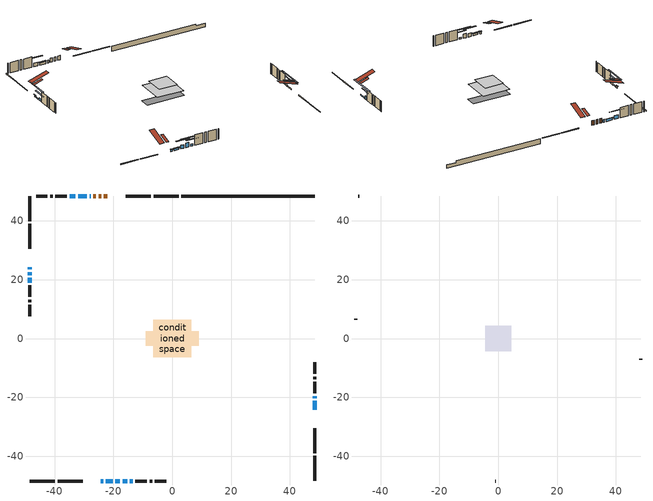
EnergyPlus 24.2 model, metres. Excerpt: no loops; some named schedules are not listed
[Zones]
conditioned space
 floor outside (Floor1 construction): -1.9,-1.9 -1.9,1.9 1.9,1.9 1.9,-1.9 z0.84
 floor adiabatic (AdiabaticFloorConstruction): -6.39,-6.39 -6.39,6.39 6.39,6.39 6.39,-6.39 z3.28
 floor foundation (Slab1 construction): -8.97,-2.39 -8.97,2.39 8.97,2.39 8.97,-2.39 z-1.48
 wall outside (RimJoist1 construction): 2.15,48.5 -6.36,48.5 / -48.5,-48.5 -39.98,-48.5 / -48.5,48.5 -48.5,39.98 / 48.5,-48.5 48.5,-39.98 z0.84:1.14
 wall outside (RimJoist2 construction): -7.29,48.5 -15.81,48.5 / -39.05,-48.5 -30.53,-48.5 / -48.5,39.05 -48.5,30.53 / 48.5,-39.05 48.5,-30.53 z0.84:1.14
 wall outside (AdiabaticWallConstruction 1): -22.06,48.5 -23.28,48.5 / -24.21,48.5 -25.07,48.5 / -26,48.5 -26.87,48.5 z0.84:2.87
 wall outside (AdiabaticWallConstruction): -27.79,48.5 -28.09,48.5 z0.84:2.06; -48.5,24.29 -48.5,23.5 / -24.29,-48.5 -23.52,-48.5 / -22.59,-48.5 -20.26,-48.5 / -14.42,-48.5 -13.46,-48.5 z0.84:1.7; -29.02,48.5 -32.07,48.5 z0.84:1.86; 48.5,-24.29 48.5,-21.24 / -48.5,22.57 -48.5,21.55 z0.84:1.3; 48.5,-20.31 48.5,-19.59 z0.84:2.42; -32.99,48.5 -34.92,48.5 / -19.33,-48.5 -17.8,-48.5 z0.84:2.47; -16.88,-48.5 -15.35,-48.5 z0.84:2.87; -48.5,20.63 -48.5,19.05 z0.84:1.81
 wall outside (Wall1 construction): -35.85,48.5 -39.78,48.5 / -12.53,-48.5 -8.6,-48.5 / -48.5,18.12 -48.5,14.19 / 48.5,-18.67 48.5,-14.74 z0.84:5.72
 wall outside (Wall2 construction): -40.71,48.5 -41.57,48.5 / -7.67,-48.5 -6.81,-48.5 / -48.5,13.26 -48.5,12.4 / 48.5,-13.81 48.5,-12.95 z0.84:5.72
 wall outside (Wall3 construction): -42.5,48.5 -46.35,48.5 / -5.88,-48.5 -2.03,-48.5 / -48.5,11.47 -48.5,7.62 / 48.5,-12.02 48.5,-8.16 z0.84:5.72
 wall foundation (FoundationWall1 construction): 3.08,48.5,-1.48 3.08,48.5,0.84 43.96,48.5,0.84 43.96,48.5,0.04 48.5,48.5,0.04 48.5,48.5,-1.48
 window (WindowConstruction 10): -27.8,48.5 -28.09,48.5 z0.84:2.06
 window (WindowConstruction 6): -48.5,24.28 -48.5,23.5 z0.84:1.7
 window (WindowConstruction 7): -29.02,48.5 -32.07,48.5 z0.84:1.85
 window (WindowConstruction 8): -24.28,-48.5 -23.52,-48.5 z0.84:1.7
 window (WindowConstruction 9): -22.59,-48.5 -20.26,-48.5 z0.84:1.7
 window (WindowConstruction 11): 48.5,-24.28 48.5,-21.24 z0.84:1.3
 window (WindowConstruction): 48.5,-20.31 48.5,-19.59 z0.84:2.42
 window (WindowConstruction 12): -48.5,22.57 -48.5,21.55 z0.84:1.3
 window (WindowConstruction 1): -32.99,48.5 -34.92,48.5 z0.84:2.46
 window (WindowConstruction 2): -19.33,-48.5 -17.81,-48.5 z0.84:2.46
 window (WindowConstruction 3): -16.88,-48.5 -15.35,-48.5 z0.84:2.87
 window (WindowConstruction 4): -14.42,-48.5 -13.46,-48.5 z0.84:1.7
 window (WindowConstruction 5): -48.5,20.62 -48.5,19.05 z0.84:1.81
 door (Door): -22.06,48.5 -23.28,48.5 z0.84:2.87
 door (Door 1): -24.21,48.5 -25.07,48.5 z0.84:2.87
 door (Door 2): -26,48.5 -26.87,48.5 z0.84:2.87
 ceiling adiabatic (AdiabaticFloorConstruction): 6.39,-6.39 6.39,6.39 -6.39,6.39 -6.39,-6.39 z3.28
 roof outside (Roof2 construction): -21.13,48.5,5.72 -21.13,43.94,7.23 -19.93,43.94,7.23 -19.93,48.5,5.72; -25.21,-48.5,5.72 -25.21,-43.94,7.23 -26.41,-43.94,7.23 -26.41,-48.5,5.72; -48.5,25.21,5.72 -43.94,25.21,7.23 -43.94,26.41,7.23 -48.5,26.41,5.72; 48.5,-25.21,5.72 43.94,-25.21,7.23 43.94,-26.41,7.23 48.5,-26.41,5.72
attic - vented
 floor to conditioned space (Floor2 construction Reversed): -4.41,-4.41 -4.41,4.41 4.41,4.41 4.41,-4.41 z5.72
 wall outside (Wall4 construction): -47.28,48.5 -47.57,48.5 / -1.1,-48.5 -0.81,-48.5 / -48.5,6.69 -48.5,6.4 / 48.5,-7.23 48.5,-6.95 z0.84:5.72
 roof outside (Roof1 construction): -19,48.5,5.72 -19,39.91,8.58 -16.74,39.91,8.58 -16.74,48.5,5.72; -27.34,-48.5,5.72 -27.34,-39.91,8.58 -29.61,-39.91,8.58 -29.61,-48.5,5.72; -48.5,27.34,5.72 -39.91,27.34,8.58 -39.91,29.61,8.58 -48.5,29.61,5.72; 48.5,-27.34,5.72 39.91,-27.34,8.58 39.91,-29.61,8.58 48.5,-29.61,5.72
shading: -48.5,23.3 -48.5,24.49 -48.91,24.49 -48.91,23.3 z1.9; -32.27,48.5 -28.82,48.5 -28.82,48.91 -32.27,48.91 z2.06; -23.32,-48.5 -24.49,-48.5 -24.49,-48.91 -23.32,-48.91 z1.9; -20.06,-48.5 -22.79,-48.5 -22.79,-48.91 -20.06,-48.91 z1.9; 48.5,-16.31 48.5,-29.21 48.91,-29.21 48.91,-16.31 z6.23; 48.5,-17.1 48.5,-22.8 48.91,-22.8 48.91,-17.1 z4.91; -48.5,16.62 -48.5,27.5 -48.91,27.5 -48.91,16.62 z6.23; -37.41,48.5 -30.5,48.5 -30.5,48.91 -37.41,48.91 z4.95; -15.32,-48.5 -21.82,-48.5 -21.82,-48.91 -15.32,-48.91 z4.95; -12.86,-48.5 -19.37,-48.5 -19.37,-48.91 -12.86,-48.91 z5.36; -10.97,-48.5 -16.91,-48.5 -16.91,-48.91 -10.97,-48.91 z4.19; -48.5,16.56 -48.5,23.11 -48.91,23.11 -48.91,16.56 z4.3
[Building]
Building 1: Terrain=Suburbs
[Site:Location]
Toronto City Centre_ON: Latitude {deg}=43.63; Longitude {deg}=-79.39; Time Zone {hr}=-5; Elevation {m}=77; Keep Site Location Information=Yes
[Site:GroundTemperature:Shallow]
5.01852, 3.26908, 3.12898, 3.95918, 7.29196, 10.6092, 13.4851, 15.3069, 15.4617, 13.9799, 11.1774, 7.9619
[Site:WaterMainsTemperature]
Calculation Method=Schedule; Temperature Schedule=mains temperature schedule
[Material] Roughness=Rough; Thermal Absorptance=0.9
Name | Thickness {m} | Conductivity {W/m-K} | Density {kg/m3} | Specific Heat {J/kg-K} | Solar Absorptance | Visible Absorptance
asphalt or fiberglass shingles | 0.00635 | 0.162714 | 1121.4 | 1465.45 | 0.4 | 0.4
ceiling loosefill ins | 0.0846667 | 0.0480833 | 16.02 | 1046.75 | 0.7 | 0.7
ceiling stud and cavity | 0.1397 | 0.0954719 | 65.682 | 1177.47 | 0.7 | 0.7
concrete 4.0 in. | 0.1016 | 1.803125 | 2242.8 | 837.4 | 0.7 | 0.7
concrete 8.0 in. | 0.2032 | 1.803125 | 2242.8 | 837.4 | 0.7 | 0.7
door material | 0.04445 | 0.053851 | 512.64 | 1214.23 | 0.7 | 0.7
door material 1 | 0.04445 | 0.188738 | 512.64 | 1214.23 | 0.7 | 0.7
exterior vertical ins | 0.0187459 | 0.029427 | 32.04 | 1214.23 | 0.7 | 0.7
floor covering | 0.0127 | 0.0433444 | 54.468 | 1339.84 | 0.6 | 0.6
floor rigid ins; roof rigid ins | 0.103632 | 0.029427 | 32.04 | 1214.23 | 0.7 | 0.7
floor rigid ins 1; wall rigid ins | 0.512978 | 0.029427 | 32.04 | 1214.23 | 0.7 | 0.7
floor stud and cavity | 0.1397 | 0.0964945 | 92.3553 | 1139.71 | 0.7 | 0.7
floor stud and cavity 1 | 0.1397 | 1.75129 | 37.0049 | 1207.88 | 0.7 | 0.7
furniture material conditioned space 1 | 0.1524 | 0.115458 | 640.8 | 1214.23 | 0.6 | 0.6
gypsum board | 0.0127 | 0.160291 | 801 | 837.4 | 0.6 | 0.6
gypsum board 1 | 0.0127 | 0.160291 | 801 | 837.4 | 0.7 | 0.7
osb sheathing 0.5 in. | 0.0127 | 0.115458 | 512.64 | 1214.23 | 0.7 | 0.7
osb sheathing 0.75 in. | 0.01905 | 0.115458 | 512.64 | 1214.23 | 0.7 | 0.7
osb sheathing 2.0 in. | 0.0508 | 0.115458 | 512.64 | 1214.23 | 0.7 | 0.7
rim joist rigid ins | 0.051816 | 0.029427 | 32.04 | 1214.23 | 0.7 | 0.7
rim joist stud and cavity | 0.0508 | 0.0451784 | 125.044 | 1163.47 | 0.6 | 0.6
rim joist stud and cavity 1 | 0.0508 | 0.254006 | 125.044 | 1163.47 | 0.6 | 0.6
roof stud and cavity | 0.2032 | 0.780872 | 78.34581 | 1123.46 | 0.7 | 0.7
wall stud and cavity | 0.1397 | 0.0803833 | 139.0536 | 1170.24 | 0.7 | 0.7
wall stud and cavity 1 | 0.1397 | 0.0857712 | 139.0536 | 1170.24 | 0.7 | 0.7
wall stud and cavity 2 | 0.1397 | 0.0921469 | 139.0536 | 1170.24 | 0.7 | 0.7
wall stud and cavity 3 | 0.0889 | 6.1454 | 50.32683 | 1063.81 | 0.6 | 0.6
wall stud and cavity 4 | 0.0889 | 0.380278 | 52.3479 | 1209.89 | 0.7 | 0.7
wall stud and cavity 5 | 0.0889 | 0.391764 | 83.0341 | 1211.67 | 0.7 | 0.7
wood siding | 0.0254 | 0.102417 | 544.68 | 1172.36 | 0.4 | 0.4
wood siding 1 | 0.00254 | 0.102417 | 544.68 | 1172.36 | 0.4 | 0.4
wood siding 2; wood siding 3; wood siding 4 | 0.0254 | 0.102417 | 544.68 | 1172.36 | 0.7 | 0.7
[WindowMaterial:SimpleGlazingSystem]
Name | U-Factor {W/m2-K} | Solar Heat Gain Coefficient
WindowMaterial | 2.74645 | 0.56
WindowMaterial 1 | 2.78903 | 0.69
WindowMaterial 10 | 3.003662 | 0.58
WindowMaterial 2 | 2.78165 | 0.57
WindowMaterial 3 | 2.98606 | 0.58
WindowMaterial 4 | 3.02126 | 0.51
WindowMaterial 5 | 2.779381 | 0.66
WindowMaterial 6 | 3.03659 | 0.48
WindowMaterial 7 | 3.01104 | 0.53
WindowMaterial 8 | 3.00253 | 0.53
WindowMaterial 9 | 3.13085 | 0.48
[Construction]
AdiabaticFloorConstruction: floor stud and cavity 1, floor rigid ins 1, osb sheathing 0.75 in., floor covering
AdiabaticWallConstruction: wood siding 3, wall rigid ins, wall stud and cavity 4, gypsum board
AdiabaticWallConstruction 1: wood siding 4, wall rigid ins, wall stud and cavity 4, gypsum board
Door; Door 1: door material
Door 2: door material 1
Floor1 construction: floor stud and cavity, floor rigid ins, osb sheathing 0.75 in., floor covering
Floor2 construction Reversed: gypsum board, ceiling stud and cavity, ceiling loosefill ins
FoundationWall1 construction: concrete 8.0 in., gypsum board 1
furniture construction conditioned space 1: furniture material conditioned space 1
PartitionWallConstruction: gypsum board, wall stud and cavity 5, gypsum board
RimJoist1 construction: wood siding 2, osb sheathing 2.0 in., rim joist stud and cavity
RimJoist2 construction: wood siding 2, rim joist rigid ins, osb sheathing 2.0 in., rim joist stud and cavity 1
Roof1 construction: asphalt or fiberglass shingles
Roof2 construction: asphalt or fiberglass shingles, roof rigid ins, osb sheathing 0.75 in., roof stud and cavity, gypsum board
Slab1 construction: concrete 4.0 in.
Wall1 construction: wood siding, osb sheathing 0.5 in., wall stud and cavity, gypsum board
Wall2 construction: wood siding, osb sheathing 0.5 in., wall stud and cavity 1, gypsum board
Wall3 construction: wood siding, osb sheathing 0.5 in., wall stud and cavity 2, gypsum board
Wall4 construction: wood siding 1, wall stud and cavity 3
WindowConstruction: WindowMaterial
WindowConstruction 1: WindowMaterial 1
WindowConstruction 10: WindowMaterial 9
WindowConstruction 11; WindowConstruction 12: WindowMaterial 10
WindowConstruction 2: WindowMaterial 2
WindowConstruction 3: WindowMaterial 3
WindowConstruction 4: WindowMaterial 4
WindowConstruction 5: WindowMaterial 5
WindowConstruction 6; WindowConstruction 8: WindowMaterial 6
WindowConstruction 7: WindowMaterial 7
WindowConstruction 9: WindowMaterial 8
[Zone] Multiplier=1; Part of Total Floor Area=Yes
Name | Volume {m3}
attic - vented | 36.1396
conditioned space | 631.9
[Space]
Name | Zone | Volume {m3}
attic - vented 1 | attic - vented | 36.1396
conditioned space 1 | conditioned space | 631.9
[ZoneInfiltration:EffectiveLeakageArea]
infil attic - vented 1: Zone or Space=attic - vented 1; Schedule=Always On Discrete; Effective Air Leakage Area {cm2}=3274.11; Stack Coefficient=0.00053821; Wind Coefficient=1.56746e-05
[ZoneMixing]
whole house fan mix: Zone or Space=attic - vented; Schedule=Always On Continuous; Design Flow Rate Calculation Method=Flow/Zone; Design Flow Rate {m3/s}=0; Source Zone or Space=conditioned space
[SurfaceProperty:ExposedFoundationPerimeter]
Slab1: Exposed Perimeter Calculation Method=TotalExposedPerimeter; Total Exposed Perimeter {m}=45.416
[InternalMass] Zone or ZoneList=conditioned space; Space or SpaceList=conditioned space 1
Name | Construction | Surface Area {m2}
furniture mass conditioned space 1 | furniture construction conditioned space 1 | 105.384
partition wall mass | PartitionWallConstruction | 263.46
[Lights]
interior lighting: Zone or ZoneList or Space or SpaceList=conditioned space 1; Schedule=interior lighting schedule; Design Level Calculation Method=LightingLevel; Lighting Level {W}=343.2; Return Air Fraction=0; Fraction Radiant=0.6; Fraction Visible=0.2; Fraction Replaceable=1
[People]
occupants: Zone or ZoneList or Space or SpaceList=conditioned space 1; Number of People Schedule=occupants schedule; Number of People Calculation Method=People; Number of People=3; Fraction Radiant=0.314171; Sensible Heat Fraction=0.56303; Activity Level Schedule=occupants activity schedule; Carbon Dioxide Generation Rate {m3/s-W}=0; Enable ASHRAE 55 Comfort Warnings=No; Mean Radiant Temperature Calculation Type=EnclosureAveraged
[ElectricEquipment] Zone or ZoneList or Space or SpaceList=conditioned space 1; Design Level Calculation Method=EquipmentLevel
Name | Schedule | Design Level {W} | Fraction Latent | Fraction Radiant | Fraction Lost
clothes dryer | clothes dryer schedule | 140.772 | 0.015 | 0.081 | 0.85
clothes washer | clothes washer schedule | 32.1985 | 0.03 | 0.162 | 0.7
cooking range | cooking range schedule | 215.147 | 0.08 | 0.432 | 0.2
dishwasher | dishwasher schedule | 66.8632 | 0.3 | 0.18 | 0.4
fridge | fridge schedule | 72.9452 | 0 | 0.6 | 0
mech vent bath fan 0 | mech vent bath fan 0 schedule | 50.2 | 0 | 0 | 1
mech vent house fan | mech vent house fan schedule | 0 | 0 | 0 | 1
mech vent house fan cfis | mech vent house fan cfis schedule | 0 | 0 | 0 | 0
misc plug loads | misc plug loads schedule | 494.7 | 0.045 | 0.513 | 0.1
whole house fan | Always On Discrete | 0 | 0 | 0 | 1
[OtherEquipment] Zone or ZoneList or Space or SpaceList=conditioned space 1; Design Level Calculation Method=EquipmentLevel
Name | Fuel Type | Schedule | Design Level {W} | Fraction Latent | Fraction Radiant | Fraction Lost
clothes dryer 1 | Electricity | clothes dryer schedule | 0 | 0.015 | 0.081 | 0.85
cooking range 1 | Electricity | cooking range schedule | 0 | 0.08 | 0.432 | 0.2
general water use latent | None | general water use schedule | 62.594 | 1 | 0 | 0
general water use sensible | None | general water use schedule | -61.6891 | 0 | 0.6 | 0
mech vent house fan latent load | None | Always On Discrete | 0 | 1 | 0 | 0
mech vent house fan sensible load | None | Always On Discrete | 0 | 0 | 0 | 0
water heater energy adjustment1 | NaturalGas | Always On Discrete | 0.01 | 0 | 0 | 1
[ZoneInfiltration:DesignFlowRate] Zone or ZoneList or Space or SpaceList=conditioned space 1; Schedule=Always On Discrete; Design Flow Rate Calculation Method=Flow/Zone; Design Flow Rate {m3/s}=0
infil flow; natural vent flow; whole house fan flow
[Foundation:Kiva]
Foundation Kiva 1: Initial Indoor Air Temperature {C}=18; Wall Height Above Grade {m}=0.839998; Wall Depth Below Slab {m}=0.2032; Custom Block Material Name 1=exterior vertical ins; Custom Block Depth 1 {m}=2.31999; Custom Block X Position 1 {m}=0.2159; Custom Block Z Position 1 {m}=0
[Foundation:Kiva:Settings]
Soil Conductivity {W/m-K}=0.849921; Soil Density {kg/m3}=1842.3; Soil Specific Heat {J/kg-K}=418.7; Ground Solar Absorptivity=0.9; Ground Thermal Absorptivity=0.9; Ground Surface Roughness {m}=0.03; Far-Field Width {m}=40; Deep-Ground Boundary Condition=ZeroFlux; Deep-Ground Depth {m}=40; Minimum Cell Dimension {m}=0.2; Maximum Cell Growth Coefficient=3; Simulation Timestep=Timestep
[Exterior:Lights]
exterior lighting: Schedule=exterior lighting schedule; Design Level {W}=75.6
[Schedule:Constant]
Name | Hourly Value
Always On Continuous; mech vent house fan schedule; mech vent house fan cfis schedule; Always On Discrete | 1
occupants activity schedule | 117.228
fridge schedule | 0
[Schedule:Week:Daily]
interior lighting schedule Week Rule - Jan1-Jan27: interior lighting schedule day, interior lighting schedule day, interior lighting schedule day, interior lighting schedule day, interior lighting schedule day, interior lighting schedule day, interior lighting schedule day, interior lighting schedule default day, interior lighting schedule default day, interior lighting schedule default day, interior lighting schedule default day, interior lighting schedule default day
interior lighting schedule Week Rule - Jan28-Feb3: interior lighting schedule day, interior lighting schedule day, interior lighting schedule day, interior lighting schedule day, interior lighting schedule day 1, interior lighting schedule day 1, interior lighting schedule day 1, interior lighting schedule default day, interior lighting schedule default day, interior lighting schedule default day, interior lighting schedule default day, interior lighting schedule default day
interior lighting schedule Week Rule - Feb4-Feb24: interior lighting schedule day 1, interior lighting schedule day 1, interior lighting schedule day 1, interior lighting schedule day 1, interior lighting schedule day 1, interior lighting schedule day 1, interior lighting schedule day 1, interior lighting schedule default day, interior lighting schedule default day, interior lighting schedule default day, interior lighting schedule default day, interior lighting schedule default day
interior lighting schedule Week Rule - Feb25-Mar3: interior lighting schedule day 1, interior lighting schedule day 1, interior lighting schedule day 1, interior lighting schedule day 1, interior lighting schedule day 2, interior lighting schedule day 2, interior lighting schedule day 2, interior lighting schedule default day, interior lighting schedule default day, interior lighting schedule default day, interior lighting schedule default day, interior lighting schedule default day
interior lighting schedule Week Rule - Mar4-Mar31: interior lighting schedule day 2, interior lighting schedule day 2, interior lighting schedule day 2, interior lighting schedule day 2, interior lighting schedule day 2, interior lighting schedule day 2, interior lighting schedule day 2, interior lighting schedule default day, interior lighting schedule default day, interior lighting schedule default day, interior lighting schedule default day, interior lighting schedule default day
interior lighting schedule Week Rule - Apr1-Apr28: interior lighting schedule day 3, interior lighting schedule day 3, interior lighting schedule day 3, interior lighting schedule day 3, interior lighting schedule day 3, interior lighting schedule day 3, interior lighting schedule day 3, interior lighting schedule default day, interior lighting schedule default day, interior lighting schedule default day, interior lighting schedule default day, interior lighting schedule default day
interior lighting schedule Week Rule - Apr29-May5: interior lighting schedule day 3, interior lighting schedule day 3, interior lighting schedule day 4, interior lighting schedule day 4, interior lighting schedule day 4, interior lighting schedule day 4, interior lighting schedule day 4, interior lighting schedule default day, interior lighting schedule default day, interior lighting schedule default day, interior lighting schedule default day, interior lighting schedule default day
interior lighting schedule Week Rule - May6-May26: interior lighting schedule day 4, interior lighting schedule day 4, interior lighting schedule day 4, interior lighting schedule day 4, interior lighting schedule day 4, interior lighting schedule day 4, interior lighting schedule day 4, interior lighting schedule default day, interior lighting schedule default day, interior lighting schedule default day, interior lighting schedule default day, interior lighting schedule default day
interior lighting schedule Week Rule - May27-Jun2: interior lighting schedule day 4, interior lighting schedule day 4, interior lighting schedule day 4, interior lighting schedule day 4, interior lighting schedule day 4, interior lighting schedule day 5, interior lighting schedule day 5, interior lighting schedule default day, interior lighting schedule default day, interior lighting schedule default day, interior lighting schedule default day, interior lighting schedule default day
interior lighting schedule Week Rule - Jun3-Jun30: interior lighting schedule day 5, interior lighting schedule day 5, interior lighting schedule day 5, interior lighting schedule day 5, interior lighting schedule day 5, interior lighting schedule day 5, interior lighting schedule day 5, interior lighting schedule default day, interior lighting schedule default day, interior lighting schedule default day, interior lighting schedule default day, interior lighting schedule default day
interior lighting schedule Week Rule - Jul1-Jul28: interior lighting schedule day 6, interior lighting schedule day 6, interior lighting schedule day 6, interior lighting schedule day 6, interior lighting schedule day 6, interior lighting schedule day 6, interior lighting schedule day 6, interior lighting schedule default day, interior lighting schedule default day, interior lighting schedule default day, interior lighting schedule default day, interior lighting schedule default day
interior lighting schedule Week Rule - Jul29-Aug4: interior lighting schedule day 6, interior lighting schedule day 6, interior lighting schedule day 6, interior lighting schedule day 7, interior lighting schedule day 7, interior lighting schedule day 7, interior lighting schedule day 7, interior lighting schedule default day, interior lighting schedule default day, interior lighting schedule default day, interior lighting schedule default day, interior lighting schedule default day
interior lighting schedule Week Rule - Aug5-Aug25: interior lighting schedule day 7, interior lighting schedule day 7, interior lighting schedule day 7, interior lighting schedule day 7, interior lighting schedule day 7, interior lighting schedule day 7, interior lighting schedule day 7, interior lighting schedule default day, interior lighting schedule default day, interior lighting schedule default day, interior lighting schedule default day, interior lighting schedule default day
interior lighting schedule Week Rule - Aug26-Sep1: interior lighting schedule day 7, interior lighting schedule day 7, interior lighting schedule day 7, interior lighting schedule day 7, interior lighting schedule day 7, interior lighting schedule day 7, interior lighting schedule day 8, interior lighting schedule default day, interior lighting schedule default day, interior lighting schedule default day, interior lighting schedule default day, interior lighting schedule default day
interior lighting schedule Week Rule - Sep2-Sep29: interior lighting schedule day 8, interior lighting schedule day 8, interior lighting schedule day 8, interior lighting schedule day 8, interior lighting schedule day 8, interior lighting schedule day 8, interior lighting schedule day 8, interior lighting schedule default day, interior lighting schedule default day, interior lighting schedule default day, interior lighting schedule default day, interior lighting schedule default day
interior lighting schedule Week Rule - Sep30-Oct6: interior lighting schedule day 8, interior lighting schedule day 9, interior lighting schedule day 9, interior lighting schedule day 9, interior lighting schedule day 9, interior lighting schedule day 9, interior lighting schedule day 9, interior lighting schedule default day, interior lighting schedule default day, interior lighting schedule default day, interior lighting schedule default day, interior lighting schedule default day
interior lighting schedule Week Rule - Oct7-Oct27: interior lighting schedule day 9, interior lighting schedule day 9, interior lighting schedule day 9, interior lighting schedule day 9, interior lighting schedule day 9, interior lighting schedule day 9, interior lighting schedule day 9, interior lighting schedule default day, interior lighting schedule default day, interior lighting schedule default day, interior lighting schedule default day, interior lighting schedule default day
interior lighting schedule Week Rule - Oct28-Nov3: interior lighting schedule day 9, interior lighting schedule day 9, interior lighting schedule day 9, interior lighting schedule day 9, interior lighting schedule day 10, interior lighting schedule day 10, interior lighting schedule day 10, interior lighting schedule default day, interior lighting schedule default day, interior lighting schedule default day, interior lighting schedule default day, interior lighting schedule default day
interior lighting schedule Week Rule - Nov4-Nov24: interior lighting schedule day 10, interior lighting schedule day 10, interior lighting schedule day 10, interior lighting schedule day 10, interior lighting schedule day 10, interior lighting schedule day 10, interior lighting schedule day 10, interior lighting schedule default day, interior lighting schedule default day, interior lighting schedule default day, interior lighting schedule default day, interior lighting schedule default day
interior lighting schedule Week Rule - Nov25-Dec1: interior lighting schedule day 10, interior lighting schedule day 10, interior lighting schedule day 10, interior lighting schedule day 10, interior lighting schedule day 10, interior lighting schedule day 10, interior lighting schedule day 11, interior lighting schedule default day, interior lighting schedule default day, interior lighting schedule default day, interior lighting schedule default day, interior lighting schedule default day
interior lighting schedule Week Rule - Dec2-Dec31: interior lighting schedule day 11, interior lighting schedule day 11, interior lighting schedule day 11, interior lighting schedule day 11, interior lighting schedule day 11, interior lighting schedule day 11, interior lighting schedule day 11, interior lighting schedule default day, interior lighting schedule default day, interior lighting schedule default day, interior lighting schedule default day, interior lighting schedule default day
occupants schedule Week Rule - Jan1-Dec31: occupants schedule day, occupants schedule day, occupants schedule day, occupants schedule day, occupants schedule day, occupants schedule day, occupants schedule day, occupants schedule default day, occupants schedule default day, occupants schedule default day, occupants schedule default day, occupants schedule default day
clothes dryer schedule Week Rule - Jan1-Dec31: clothes dryer schedule day, clothes dryer schedule day, clothes dryer schedule day, clothes dryer schedule day, clothes dryer schedule day, clothes dryer schedule day, clothes dryer schedule day, clothes dryer schedule default day, clothes dryer schedule default day, clothes dryer schedule default day, clothes dryer schedule default day, clothes dryer schedule default day
clothes washer schedule Week Rule - Jan1-Dec31: clothes washer schedule day, clothes washer schedule day, clothes washer schedule day, clothes washer schedule day, clothes washer schedule day, clothes washer schedule day, clothes washer schedule day, clothes washer schedule default day, clothes washer schedule default day, clothes washer schedule default day, clothes washer schedule default day, clothes washer schedule default day
cooking range schedule Week Rule - Jan1-Dec31: cooking range schedule day, cooking range schedule day, cooking range schedule day, cooking range schedule day, cooking range schedule day, cooking range schedule day, cooking range schedule day, cooking range schedule default day, cooking range schedule default day, cooking range schedule default day, cooking range schedule default day, cooking range schedule default day
dishwasher schedule Week Rule - Jan1-Dec31: dishwasher schedule day, dishwasher schedule day, dishwasher schedule day, dishwasher schedule day, dishwasher schedule day, dishwasher schedule day, dishwasher schedule day, dishwasher schedule default day, dishwasher schedule default day, dishwasher schedule default day, dishwasher schedule default day, dishwasher schedule default day
mech vent bath fan 0 schedule Week Rule - Jan1-Dec31: mech vent bath fan 0 schedule day, mech vent bath fan 0 schedule day, mech vent bath fan 0 schedule day, mech vent bath fan 0 schedule day, mech vent bath fan 0 schedule day, mech vent bath fan 0 schedule day, mech vent bath fan 0 schedule day, mech vent bath fan 0 schedule default day, mech vent bath fan 0 schedule default day, mech vent bath fan 0 schedule default day, mech vent bath fan 0 schedule default day, mech vent bath fan 0 schedule default day
misc plug loads schedule Week Rule - Jan1-Dec31: misc plug loads schedule day, misc plug loads schedule day, misc plug loads schedule day, misc plug loads schedule day, misc plug loads schedule day, misc plug loads schedule day, misc plug loads schedule day, misc plug loads schedule default day, misc plug loads schedule default day, misc plug loads schedule default day, misc plug loads schedule default day, misc plug loads schedule default day
general water use schedule Week Rule - Jan1-Dec31: general water use schedule day, general water use schedule day, general water use schedule day, general water use schedule day, general water use schedule day, general water use schedule day, general water use schedule day, general water use schedule default day, general water use schedule default day, general water use schedule default day, general water use schedule default day, general water use schedule default day
exterior lighting schedule Week Rule - Jan1-Jan27: exterior lighting schedule day, exterior lighting schedule day, exterior lighting schedule day, exterior lighting schedule day, exterior lighting schedule day, exterior lighting schedule day, exterior lighting schedule day, exterior lighting schedule default day, exterior lighting schedule default day, exterior lighting schedule default day, exterior lighting schedule default day, exterior lighting schedule default day
exterior lighting schedule Week Rule - Jan28-Feb3: exterior lighting schedule day, exterior lighting schedule day, exterior lighting schedule day, exterior lighting schedule day, exterior lighting schedule day 1, exterior lighting schedule day 1, exterior lighting schedule day 1, exterior lighting schedule default day, exterior lighting schedule default day, exterior lighting schedule default day, exterior lighting schedule default day, exterior lighting schedule default day
exterior lighting schedule Week Rule - Feb4-Feb24: exterior lighting schedule day 1, exterior lighting schedule day 1, exterior lighting schedule day 1, exterior lighting schedule day 1, exterior lighting schedule day 1, exterior lighting schedule day 1, exterior lighting schedule day 1, exterior lighting schedule default day, exterior lighting schedule default day, exterior lighting schedule default day, exterior lighting schedule default day, exterior lighting schedule default day
exterior lighting schedule Week Rule - Feb25-Mar3: exterior lighting schedule day 1, exterior lighting schedule day 1, exterior lighting schedule day 1, exterior lighting schedule day 1, exterior lighting schedule day 2, exterior lighting schedule day 2, exterior lighting schedule day 2, exterior lighting schedule default day, exterior lighting schedule default day, exterior lighting schedule default day, exterior lighting schedule default day, exterior lighting schedule default day
exterior lighting schedule Week Rule - Mar4-Mar31: exterior lighting schedule day 2, exterior lighting schedule day 2, exterior lighting schedule day 2, exterior lighting schedule day 2, exterior lighting schedule day 2, exterior lighting schedule day 2, exterior lighting schedule day 2, exterior lighting schedule default day, exterior lighting schedule default day, exterior lighting schedule default day, exterior lighting schedule default day, exterior lighting schedule default day
exterior lighting schedule Week Rule - Apr1-Apr28: exterior lighting schedule day 3, exterior lighting schedule day 3, exterior lighting schedule day 3, exterior lighting schedule day 3, exterior lighting schedule day 3, exterior lighting schedule day 3, exterior lighting schedule day 3, exterior lighting schedule default day, exterior lighting schedule default day, exterior lighting schedule default day, exterior lighting schedule default day, exterior lighting schedule default day
exterior lighting schedule Week Rule - Apr29-May5: exterior lighting schedule day 3, exterior lighting schedule day 3, exterior lighting schedule day 4, exterior lighting schedule day 4, exterior lighting schedule day 4, exterior lighting schedule day 4, exterior lighting schedule day 4, exterior lighting schedule default day, exterior lighting schedule default day, exterior lighting schedule default day, exterior lighting schedule default day, exterior lighting schedule default day
exterior lighting schedule Week Rule - May6-May26: exterior lighting schedule day 4, exterior lighting schedule day 4, exterior lighting schedule day 4, exterior lighting schedule day 4, exterior lighting schedule day 4, exterior lighting schedule day 4, exterior lighting schedule day 4, exterior lighting schedule default day, exterior lighting schedule default day, exterior lighting schedule default day, exterior lighting schedule default day, exterior lighting schedule default day
exterior lighting schedule Week Rule - May27-Jun2: exterior lighting schedule day 4, exterior lighting schedule day 4, exterior lighting schedule day 4, exterior lighting schedule day 4, exterior lighting schedule day 4, exterior lighting schedule day 5, exterior lighting schedule day 5, exterior lighting schedule default day, exterior lighting schedule default day, exterior lighting schedule default day, exterior lighting schedule default day, exterior lighting schedule default day
exterior lighting schedule Week Rule - Jun3-Jun30: exterior lighting schedule day 5, exterior lighting schedule day 5, exterior lighting schedule day 5, exterior lighting schedule day 5, exterior lighting schedule day 5, exterior lighting schedule day 5, exterior lighting schedule day 5, exterior lighting schedule default day, exterior lighting schedule default day, exterior lighting schedule default day, exterior lighting schedule default day, exterior lighting schedule default day
exterior lighting schedule Week Rule - Jul1-Jul28: exterior lighting schedule day 6, exterior lighting schedule day 6, exterior lighting schedule day 6, exterior lighting schedule day 6, exterior lighting schedule day 6, exterior lighting schedule day 6, exterior lighting schedule day 6, exterior lighting schedule default day, exterior lighting schedule default day, exterior lighting schedule default day, exterior lighting schedule default day, exterior lighting schedule default day
exterior lighting schedule Week Rule - Jul29-Aug4: exterior lighting schedule day 6, exterior lighting schedule day 6, exterior lighting schedule day 6, exterior lighting schedule day 7, exterior lighting schedule day 7, exterior lighting schedule day 7, exterior lighting schedule day 7, exterior lighting schedule default day, exterior lighting schedule default day, exterior lighting schedule default day, exterior lighting schedule default day, exterior lighting schedule default day
exterior lighting schedule Week Rule - Aug5-Aug25: exterior lighting schedule day 7, exterior lighting schedule day 7, exterior lighting schedule day 7, exterior lighting schedule day 7, exterior lighting schedule day 7, exterior lighting schedule day 7, exterior lighting schedule day 7, exterior lighting schedule default day, exterior lighting schedule default day, exterior lighting schedule default day, exterior lighting schedule default day, exterior lighting schedule default day
exterior lighting schedule Week Rule - Aug26-Sep1: exterior lighting schedule day 7, exterior lighting schedule day 7, exterior lighting schedule day 7, exterior lighting schedule day 7, exterior lighting schedule day 7, exterior lighting schedule day 7, exterior lighting schedule day 8, exterior lighting schedule default day, exterior lighting schedule default day, exterior lighting schedule default day, exterior lighting schedule default day, exterior lighting schedule default day
[Schedule:Year]
interior lighting schedule: interior lighting schedule Week Rule - Jan1-Jan27, 1, 1, 1, 27, interior lighting schedule Week Rule - Jan28-Feb3, 1, 28, 2, 3, interior lighting schedule Week Rule - Feb4-Feb24, 2, 4, 2, 24, interior lighting schedule Week Rule - Feb25-Mar3, 2, 25, 3, 3, interior lighting schedule Week Rule - Mar4-Mar31, 3, 4, 3, 31, interior lighting schedule Week Rule - Apr1-Apr28, 4, 1, 4, 28, interior lighting schedule Week Rule - Apr29-May5, 4, 29, 5, 5, interior lighting schedule Week Rule - May6-May26, 5, 6, 5, 26, interior lighting schedule Week Rule - May27-Jun2, 5, 27, 6, 2, interior lighting schedule Week Rule - Jun3-Jun30, 6, 3, 6, 30, interior lighting schedule Week Rule - Jul1-Jul28, 7, 1, 7, 28, interior lighting schedule Week Rule - Jul29-Aug4, 7, 29, 8, 4, interior lighting schedule Week Rule - Aug5-Aug25, 8, 5, 8, 25, interior lighting schedule Week Rule - Aug26-Sep1, 8, 26, 9, 1, interior lighting schedule Week Rule - Sep2-Sep29, 9, 2, 9, 29, interior lighting schedule Week Rule - Sep30-Oct6, 9, 30, 10, 6, interior lighting schedule Week Rule - Oct7-Oct27, 10, 7, 10, 27, interior lighting schedule Week Rule - Oct28-Nov3, 10, 28, 11, 3, interior lighting schedule Week Rule - Nov4-Nov24, 11, 4, 11, 24, interior lighting schedule Week Rule - Nov25-Dec1, 11, 25, 12, 1, interior lighting schedule Week Rule - Dec2-Dec31, 12, 2, 12, 31
occupants schedule: occupants schedule Week Rule - Jan1-Dec31, 1, 1, 12, 31
clothes dryer schedule: clothes dryer schedule Week Rule - Jan1-Dec31, 1, 1, 12, 31
clothes washer schedule: clothes washer schedule Week Rule - Jan1-Dec31, 1, 1, 12, 31
cooking range schedule: cooking range schedule Week Rule - Jan1-Dec31, 1, 1, 12, 31
dishwasher schedule: dishwasher schedule Week Rule - Jan1-Dec31, 1, 1, 12, 31
mech vent bath fan 0 schedule: mech vent bath fan 0 schedule Week Rule - Jan1-Dec31, 1, 1, 12, 31
misc plug loads schedule: misc plug loads schedule Week Rule - Jan1-Dec31, 1, 1, 12, 31
general water use schedule: general water use schedule Week Rule - Jan1-Dec31, 1, 1, 12, 31
exterior lighting schedule: exterior lighting schedule Week Rule - Jan1-Jan27, 1, 1, 1, 27, exterior lighting schedule Week Rule - Jan28-Feb3, 1, 28, 2, 3, exterior lighting schedule Week Rule - Feb4-Feb24, 2, 4, 2, 24, exterior lighting schedule Week Rule - Feb25-Mar3, 2, 25, 3, 3, exterior lighting schedule Week Rule - Mar4-Mar31, 3, 4, 3, 31, exterior lighting schedule Week Rule - Apr1-Apr28, 4, 1, 4, 28, exterior lighting schedule Week Rule - Apr29-May5, 4, 29, 5, 5, exterior lighting schedule Week Rule - May6-May26, 5, 6, 5, 26, exterior lighting schedule Week Rule - May27-Jun2, 5, 27, 6, 2, exterior lighting schedule Week Rule - Jun3-Jun30, 6, 3, 6, 30, exterior lighting schedule Week Rule - Jul1-Jul28, 7, 1, 7, 28, exterior lighting schedule Week Rule - Jul29-Aug4, 7, 29, 8, 4, exterior lighting schedule Week Rule - Aug5-Aug25, 8, 5, 8, 25, exterior lighting schedule Week Rule - Aug26-Sep1, 8, 26, 9, 1, exterior lighting schedule Week Rule - Sep2-Sep29, 9, 2, 9, 29, exterior lighting schedule Week Rule - Sep30-Oct6, 9, 30, 10, 6, exterior lighting schedule Week Rule - Oct7-Oct27, 10, 7, 10, 27, exterior lighting schedule Week Rule - Oct28-Nov3, 10, 28, 11, 3, exterior lighting schedule Week Rule - Nov4-Nov24, 11, 4, 11, 24, exterior lighting schedule Week Rule - Nov25-Dec1, 11, 25, 12, 1, exterior lighting schedule Week Rule - Dec2-Dec31, 12, 2, 12, 31
[Schedule:Compact]
mains temperature schedule: Through: 01/01, For: AllDays, Until: 24:00, 8.80333, Through: 01/02, For: AllDays, Until: 24:00, 8.74333, Through: 01/03, For: AllDays, Until: 24:00, 8.68389, Through: 01/04, For: AllDays, Until: 24:00, 8.62611, Through: 01/05, For: AllDays, Until: 24:00, 8.56944, Through: 01/06, For: AllDays, Until: 24:00, 8.51389, Through: 01/07, For: AllDays, Until: 24:00, 8.45944, Through: 01/08, For: AllDays, Until: 24:00, 8.40611, Through: 01/09, For: AllDays, Until: 24:00, 8.35389, Through: 01/10, For: AllDays, Until: 24:00, 8.30278, Through: 01/11, For: AllDays, Until: 24:00, 8.25333, Through: 01/12, For: AllDays, Until: 24:00, 8.205, Through: 01/13, For: AllDays, Until: 24:00, 8.15778, Through: 01/14, For: AllDays, Until: 24:00, 8.11222, Through: 01/15, For: AllDays, Until: 24:00, 8.06778, Through: 01/16, For: AllDays, Until: 24:00, 8.02444, Through: 01/17, For: AllDays, Until: 24:00, 7.98222, Through: 01/18, For: AllDays, Until: 24:00, 7.94167, Through: 01/19, For: AllDays, Until: 24:00, 7.90222, Through: 01/20, For: AllDays, Until: 24:00, 7.86444, Through: 01/21, For: AllDays, Until: 24:00, 7.82778, Through: 01/22, For: AllDays, Until: 24:00, 7.79278, Through: 01/23, For: AllDays, Until: 24:00, 7.75889, Through: 01/24, For: AllDays, Until: 24:00, 7.72667, Through: 01/25, For: AllDays, Until: 24:00, 7.69556, Through: 01/26, For: AllDays, Until: 24:00, 7.66611, Through: 01/27, For: AllDays, Until: 24:00, 7.63778, Through: 01/28, For: AllDays, Until: 24:00, 7.61111, Through: 01/29, For: AllDays, Until: 24:00, 7.58556, Through: 01/30, For: AllDays, Until: 24:00, 7.56167, Through: 01/31, For: AllDays, Until: 24:00, 7.53944, Through: 02/01, For: AllDays, Until: 24:00, 7.51833, Through: 02/02, For: AllDays, Until: 24:00, 7.49889, Through: 02/03, For: AllDays, Until: 24:00, 7.48111, Through: 02/04, For: AllDays, Until: 24:00, 7.46444, Through: 02/05, For: AllDays, Until: 24:00, 7.44944, Through: 02/06, For: AllDays, Until: 24:00, 7.43556, Through: 02/07, For: AllDays, Until: 24:00, 7.42333, Through: 02/08, For: AllDays, Until: 24:00, 7.41278, Through: 02/09, For: AllDays, Until: 24:00, 7.40389, Through: 02/10, For: AllDays, Until: 24:00, 7.39611, Through: 02/11, For: AllDays, Until: 24:00, 7.39, Through: 02/12, For: AllDays, Until: 24:00, 7.38556, Through: 02/13, For: AllDays, Until: 24:00, 7.38222, Through: 02/14, For: AllDays, Until: 24:00, 7.38056, Through: 02/15, For: AllDays, Until: 24:00, 7.38056, Through: 02/16, For: AllDays, Until: 24:00, 7.38222, Through: 02/17, For: AllDays, Until: 24:00, 7.385, Through: 02/18, For: AllDays, Until: 24:00, 7.38944, Through: 02/19, For: AllDays, Until: 24:00, 7.395, Through: 02/20, For: AllDays, Until: 24:00, 7.40278, Through: 02/21, For: AllDays, Until: 24:00, 7.41167, Through: 02/22, For: AllDays, Until: 24:00, 7.42222, Through: 02/23, For: AllDays, Until: 24:00, 7.43389, Through: 02/24, For: AllDays, Until: 24:00, 7.44722, Through: 02/25, For: AllDays, Until: 24:00, 7.46222, Through: 02/26, For: AllDays, Until: 24:00, 7.47833, Through: 02/27, For: AllDays, Until: 24:00, 7.49611, Through: 02/28, For: AllDays, Until: 24:00, 7.51556, Through: 03/01, For: AllDays, Until: 24:00, 7.53667, Through: 03/02, For: AllDays, Until: 24:00, 7.55889, Through: 03/03, For: AllDays, Until: 24:00, 7.58222, Through: 03/04, For: AllDays, Until: 24:00, 7.60722, Through: 03/05, For: AllDays, Until: 24:00, 7.63389, Through: 03/06, For: AllDays, Until: 24:00, 7.66222, Through: 03/07, For: AllDays, Until: 24:00, 7.69111, Through: 03/08, For: AllDays, Until: 24:00, 7.72222, Through: 03/09, For: AllDays, Until: 24:00, 7.75444, Through: 03/10, For: AllDays, Until: 24:00, 7.78778, Through: 03/11, For: AllDays, Until: 24:00, 7.82278, Through: 03/12, For: AllDays, Until: 24:00, 7.85944, Through: 03/13, For: AllDays, Until: 24:00, 7.89722, Through: 03/14, For: AllDays, Until: 24:00, 7.93611, Through: 03/15, For: AllDays, Until: 24:00, 7.97667, Through: 03/16, For: AllDays, Until: 24:00, 8.01833, Through: 03/17, For: AllDays, Until: 24:00, 8.06167, Through: 03/18, For: AllDays, Until: 24:00, 8.10611, Through: 03/19, For: AllDays, Until: 24:00, 8.15167, Through: 03/20, For: AllDays, Until: 24:00, 8.19833, Through: 03/21, For: AllDays, Until: 24:00, 8.24667, Through: 03/22, For: AllDays, Until: 24:00, 8.29611, Through: 03/23, For: AllDays, Until: 24:00, 8.34667, Through: 03/24, For: AllDays, Until: 24:00, 8.39889, Through: 03/25, For: AllDays, Until: 24:00, 8.45167, Through: 03/26, For: AllDays, Until: 24:00, 8.50611, Through: 03/27, For: AllDays, Until: 24:00, 8.56167, Through: 03/28, For: AllDays, Until: 24:00, 8.61833, Through: 03/29, For: AllDays, Until: 24:00, 8.67611, Through: 03/30, For: AllDays, Until: 24:00, 8.735, Through: 03/31, For: AllDays, Until: 24:00, 8.795, Through: 04/01, For: AllDays, Until: 24:00, 8.85611, Through: 04/02, For: AllDays, Until: 24:00, 8.91833, Through: 04/03, For: AllDays, Until: 24:00, 8.98167, Through: 04/04, For: AllDays, Until: 24:00, 9.04556, Through: 04/05, For: AllDays, Until: 24:00, 9.11111, Through: 04/06, For: AllDays, Until: 24:00, 9.17722, Through: 04/07, For: AllDays, Until: 24:00, 9.24444, Through: 04/08, For: AllDays, Until: 24:00, 9.31222, Through: 04/09, For: AllDays, Until: 24:00, 9.38167, Through: 04/10, For: AllDays, Until: 24:00, 9.45167, Through: 04/11, For: AllDays, Until: 24:00, 9.52222, Through: 04/12, For: AllDays, Until: 24:00, 9.59444, Through: 04/13, For: AllDays, Until: 24:00, 9.66667, Through: 04/14, For: AllDays, Until: 24:00, 9.74, Through: 04/15, For: AllDays, Until: 24:00, 9.81444, Through: 04/16, For: AllDays, Until: 24:00, 9.88944, Through: 04/17, For: AllDays, Until: 24:00, 9.96556, Through: 04/18, For: AllDays, Until: 24:00, 10.0417, Through: 04/19, For: AllDays, Until: 24:00, 10.1189, Through: 04/20, For: AllDays, Until: 24:00, 10.1972, Through: 04/21, For: AllDays, Until: 24:00, 10.2756, Through: 04/22, For: AllDays, Until: 24:00, 10.355, Through: 04/23, For: AllDays, Until: 24:00, 10.435, Through: 04/24, For: AllDays, Until: 24:00, 10.515, Through: 04/25, For: AllDays, Until: 24:00, 10.5961, Through: 04/26, For: AllDays, Until: 24:00, 10.6778, Through: 04/27, For: AllDays, Until: 24:00, 10.76, Through: 04/28, For: AllDays, Until: 24:00, 10.8428, Through: 04/29, For: AllDays, Until: 24:00, 10.9261, Through: 04/30, For: AllDays, Until: 24:00, 11.0094, Through: 05/01, For: AllDays, Until: 24:00, 11.0933, Through: 05/02, For: AllDays, Until: 24:00, 11.1778, Through: 05/03, For: AllDays, Until: 24:00, 11.2628, Through: 05/04, For: AllDays, Until: 24:00, 11.3478, Through: 05/05, For: AllDays, Until: 24:00, 11.4333, Through: 05/06, For: AllDays, Until: 24:00, 11.5189, Through: 05/07, For: AllDays, Until: 24:00, 11.605, Through: 05/08, For: AllDays, Until: 24:00, 11.6917, Through: 05/09, For: AllDays, Until: 24:00, 11.7778, Through: 05/10, For: AllDays, Until: 24:00, 11.865, Through: 05/11, For: AllDays, Until: 24:00, 11.9517, Through: 05/12, For: AllDays, Until: 24:00, 12.0389, Through: 05/13, For: AllDays, Until: 24:00, 12.1261, Through: 05/14, For: AllDays, Until: 24:00, 12.2133, Through: 05/15, For: AllDays, Until: 24:00, 12.3006, Through: 05/16, For: AllDays, Until: 24:00, 12.3883, Through: 05/17, For: AllDays, Until: 24:00, 12.4756, Through: 05/18, For: AllDays, Until: 24:00, 12.5628, Through: 05/19, For: AllDays, Until: 24:00, 12.6506, Through: 05/20, For: AllDays, Until: 24:00, 12.7378, Through: 05/21, For: AllDays, Until: 24:00, 12.825, Through: 05/22, For: AllDays, Until: 24:00, 12.9122, Through: 05/23, For: AllDays, Until: 24:00, 12.9994, Through: 05/24, For: AllDays, Until: 24:00, 13.0861, Through: 05/25, For: AllDays, Until: 24:00, 13.1728, Through: 05/26, For: AllDays, Until: 24:00, 13.2594, Through: 05/27, For: AllDays, Until: 24:00, 13.3456, Through: 05/28, For: AllDays, Until: 24:00, 13.4317, Through: 05/29, For: AllDays, Until: 24:00, 13.5172, Through: 05/30, For: AllDays, Until: 24:00, 13.6028, Through: 05/31, For: AllDays, Until: 24:00, 13.6878, Through: 06/01, For: AllDays, Until: 24:00, 13.7722, Through: 06/02, For: AllDays, Until: 24:00, 13.8567, Through: 06/03, For: AllDays, Until: 24:00, 13.9406, Through: 06/04, For: AllDays, Until: 24:00, 14.0239, Through: 06/05, For: AllDays, Until: 24:00, 14.1067, Through: 06/06, For: AllDays, Until: 24:00, 14.1894, Through: 06/07, For: AllDays, Until: 24:00, 14.2711, Through: 06/08, For: AllDays, Until: 24:00, 14.3528, Through: 06/09, For: AllDays, Until: 24:00, 14.4339, Through: 06/10, For: AllDays, Until: 24:00, 14.5139, Through: 06/11, For: AllDays, Until: 24:00, 14.5939, Through: 06/12, For: AllDays, Until: 24:00, 14.6728, Through: 06/13, For: AllDays, Until: 24:00, 14.7511, Through: 06/14, For: AllDays, Until: 24:00, 14.8289, Through: 06/15, For: AllDays, Until: 24:00, 14.9061, Through: 06/16, For: AllDays, Until: 24:00, 14.9822, Through: 06/17, For: AllDays, Until: 24:00, 15.0578, Through: 06/18, For: AllDays, Until: 24:00, 15.1328, Through: 06/19, For: AllDays, Until: 24:00, 15.2067, Through: 06/20, For: AllDays, Until: 24:00, 15.28, Through: 06/21, For: AllDays, Until: 24:00, 15.3522, Through: 06/22, For: AllDays, Until: 24:00, 15.4239, Through: 06/23, For: AllDays, Until: 24:00, 15.4944, Through: 06/24, For: AllDays, Until: 24:00, 15.5639, Through: 06/25, For: AllDays, Until: 24:00, 15.6328, Through: 06/26, For: AllDays, Until: 24:00, 15.7006, Through: 06/27, For: AllDays, Until: 24:00, 15.7678, Through: 06/28, For: AllDays, Until: 24:00, 15.8333, Through: 06/29, For: AllDays, Until: 24:00, 15.8983, Through: 06/30, For: AllDays, Until: 24:00, 15.9622, Through: 07/01, For: AllDays, Until: 24:00, 16.025, Through: 07/02, For: AllDays, Until: 24:00, 16.0872, Through: 07/03, For: AllDays, Until: 24:00, 16.1478, Through: 07/04, For: AllDays, Until: 24:00, 16.2072, Through: 07/05, For: AllDays, Until: 24:00, 16.2661, Through: 07/06, For: AllDays, Until: 24:00, 16.3233, Through: 07/07, For: AllDays, Until: 24:00, 16.3794, Through: 07/08, For: AllDays, Until: 24:00, 16.435, Through: 07/09, For: AllDays, Until: 24:00, 16.4889, Through: 07/10, For: AllDays, Until: 24:00, 16.5417, Through: 07/11, For: AllDays, Until: 24:00, 16.5928, Through: 07/12, For: AllDays, Until: 24:00, 16.6433, Through: 07/13, For: AllDays, Until: 24:00, 16.6922, Through: 07/14, For: AllDays, Until: 24:00, 16.74, Through: 07/15, For: AllDays, Until: 24:00, 16.7867, Through: 07/16, For: AllDays, Until: 24:00, 16.8322, Through: 07/17, For: AllDays, Until: 24:00, 16.8761, Through: 07/18, For: AllDays, Until: 24:00, 16.9189, Through: 07/19, For: AllDays, Until: 24:00, 16.96, Through: 07/20, For: AllDays, Until: 24:00, 17, Through: 07/21, For: AllDays, Until: 24:00, 17.0389, Through: 07/22, For: AllDays, Until: 24:00, 17.0761, Through: 07/23, For: AllDays, Until: 24:00, 17.1122, Through: 07/24, For: AllDays, Until: 24:00, 17.1467, Through: 07/25, For: AllDays, Until: 24:00, 17.18, Through: 07/26, For: AllDays, Until: 24:00, 17.2117, Through: 07/27, For: AllDays, Until: 24:00, 17.2422, Through: 07/28, For: AllDays, Until: 24:00, 17.2711, Through: 07/29, For: AllDays, Until: 24:00, 17.2983, Through: 07/30, For: AllDays, Until: 24:00, 17.3244, Through: 07/31, For: AllDays, Until: 24:00, 17.3494, Through: 08/01, For: AllDays, Until: 24:00, 17.3728, Through: 08/02, For: AllDays, Until: 24:00, 17.3944, Through: 08/03, For: AllDays, Until: 24:00, 17.4144, Through: 08/04, For: AllDays, Until: 24:00, 17.4333, Through: 08/05, For: AllDays, Until: 24:00, 17.4506, Through: 08/06, For: AllDays, Until: 24:00, 17.4667, Through: 08/07, For: AllDays, Until: 24:00, 17.4811, Through: 08/08, For: AllDays, Until: 24:00, 17.4939, Through: 08/09, For: AllDays, Until: 24:00, 17.5056, Through: 08/10, For: AllDays, Until: 24:00, 17.5156, Through: 08/11, For: AllDays, Until: 24:00, 17.5239, Through: 08/12, For: AllDays, Until: 24:00, 17.5311, Through: 08/13, For: AllDays, Until: 24:00, 17.5361, Through: 08/14, For: AllDays, Until: 24:00, 17.54, Through: 08/15, For: AllDays, Until: 24:00, 17.5428, Through: 08/16, For: AllDays, Until: 24:00, 17.5439, Through: 08/17, For: AllDays, Until: 24:00, 17.5433, Through: 08/18, For: AllDays, Until: 24:00, 17.5411, Through: 08/19, For: AllDays, Until: 24:00, 17.5372, Through: 08/20, For: AllDays, Until: 24:00, 17.5322, Through: 08/21, For: AllDays, Until: 24:00, 17.5256, Through: 08/22, For: AllDays, Until: 24:00, 17.5178, Through: 08/23, For: AllDays, Until: 24:00, 17.5083, Through: 08/24, For: AllDays, Until: 24:00, 17.4972, Through: 08/25, For: AllDays, Until: 24:00, 17.4844, Through: 08/26, For: AllDays, Until: 24:00, 17.4706, Through: 08/27, For: AllDays, Until: 24:00, 17.455, Through: 08/28, For: AllDays, Until: 24:00, 17.4378, Through: 08/29, For: AllDays, Until: 24:00, 17.4194, Through: 08/30, For: AllDays, Until: 24:00, 17.3994, Through: 08/31, For: AllDays, Until: 24:00, 17.3778, Through: 09/01, For: AllDays, Until: 24:00, 17.355, Through: 09/02, For: AllDays, Until: 24:00, 17.3311, Through: 09/03, For: AllDays, Until: 24:00, 17.305, Through: 09/04, For: AllDays, Until: 24:00, 17.2778, Through: 09/05, For: AllDays, Until: 24:00, 17.2494, Through: 09/06, For: AllDays, Until: 24:00, 17.2194, Through: 09/07, For: AllDays, Until: 24:00, 17.1878, Through: 09/08, For: AllDays, Until: 24:00, 17.155, Through: 09/09, For: AllDays, Until: 24:00, 17.1206, Through: 09/10, For: AllDays, Until: 24:00, 17.085, Through: 09/11, For: AllDays, Until: 24:00, 17.0483, Through: 09/12, For: AllDays, Until: 24:00, 17.01, Through: 09/13, For: AllDays, Until: 24:00, 16.97, Through: 09/14, For: AllDays, Until: 24:00, 16.9289, Through: 09/15, For: AllDays, Until: 24:00, 16.8867, Through: 09/16, For: AllDays, Until: 24:00, 16.8428, Through: 09/17, For: AllDays, Until: 24:00, 16.7983, Through: 09/18, For: AllDays, Until: 24:00, 16.7517, Through: 09/19, For: AllDays, Until: 24:00, 16.7044, Through: 09/20, For: AllDays, Until: 24:00, 16.6556, Through: 09/21, For: AllDays, Until: 24:00, 16.6056, Through: 09/22, For: AllDays, Until: 24:00, 16.5544, Through: 09/23, For: AllDays, Until: 24:00, 16.5017, Through: 09/24, For: AllDays, Until: 24:00, 16.4483, Through: 09/25, For: AllDays, Until: 24:00, 16.3933, Through: 09/26, For: AllDays, Until: 24:00, 16.3372, Through: 09/27, For: AllDays, Until: 24:00, 16.2806, Through: 09/28, For: AllDays, Until: 24:00, 16.2222, Through: 09/29, For: AllDays, Until: 24:00, 16.1628, Through: 09/30, For: AllDays, Until: 24:00, 16.1022, Through: 10/01, For: AllDays, Until: 24:00, 16.0406, Through: 10/02, For: AllDays, Until: 24:00, 15.9778, Through: 10/03, For: AllDays, Until: 24:00, 15.9144, Through: 10/04, For: AllDays, Until: 24:00, 15.8494, Through: 10/05, For: AllDays, Until: 24:00, 15.7839, Through: 10/06, For: AllDays, Until: 24:00, 15.7172, Through: 10/07, For: AllDays, Until: 24:00, 15.6494, Through: 10/08, For: AllDays, Until: 24:00, 15.5811, Through: 10/09, For: AllDays, Until: 24:00, 15.5117, Through: 10/10, For: AllDays, Until: 24:00, 15.4411, Through: 10/11, For: AllDays, Until: 24:00, 15.37, Through: 10/12, For: AllDays, Until: 24:00, 15.2978, Through: 10/13, For: AllDays, Until: 24:00, 15.225, Through: 10/14, For: AllDays, Until: 24:00, 15.1511, Through: 10/15, For: AllDays, Until: 24:00, 15.0767, Through: 10/16, For: AllDays, Until: 24:00, 15.0011, Through: 10/17, For: AllDays, Until: 24:00, 14.925, Through: 10/18, For: AllDays, Until: 24:00, 14.8483, Through: 10/19, For: AllDays, Until: 24:00, 14.7706, Through: 10/20, For: AllDays, Until: 24:00, 14.6922, Through: 10/21, For: AllDays, Until: 24:00, 14.6133, Through: 10/22, For: AllDays, Until: 24:00, 14.5339, Through: 10/23, For: AllDays, Until: 24:00, 14.4539, Through: 10/24, For: AllDays, Until: 24:00, 14.3728, Through: 10/25, For: AllDays, Until: 24:00, 14.2917, Through: 10/26, For: AllDays, Until: 24:00, 14.21, Through: 10/27, For: AllDays, Until: 24:00, 14.1272, Through: 10/28, For: AllDays, Until: 24:00, 14.0444, Through: 10/29, For: AllDays, Until: 24:00, 13.9611, Through: 10/30, For: AllDays, Until: 24:00, 13.8772, Through: 10/31, For: AllDays, Until: 24:00, 13.7933, Through: 11/01, For: AllDays, Until: 24:00, 13.7089, Through: 11/02, For: AllDays, Until: 24:00, 13.6239, Through: 11/03, For: AllDays, Until: 24:00, 13.5383, Through: 11/04, For: AllDays, Until: 24:00, 13.4528, Through: 11/05, For: AllDays, Until: 24:00, 13.3667, Through: 11/06, For: AllDays, Until: 24:00, 13.2806, Through: 11/07, For: AllDays, Until: 24:00, 13.1944, Through: 11/08, For: AllDays, Until: 24:00, 13.1078, Through: 11/09, For: AllDays, Until: 24:00, 13.0206, Through: 11/10, For: AllDays, Until: 24:00, 12.9339, Through: 11/11, For: AllDays, Until: 24:00, 12.8467, Through: 11/12, For: AllDays, Until: 24:00, 12.7594, Through: 11/13, For: AllDays, Until: 24:00, 12.6722, Through: 11/14, For: AllDays, Until: 24:00, 12.5844, Through: 11/15, For: AllDays, Until: 24:00, 12.4972, Through: 11/16, For: AllDays, Until: 24:00, 12.41, Through: 11/17, For: AllDays, Until: 24:00, 12.3222, Through: 11/18, For: AllDays, Until: 24:00, 12.235, Through: 11/19, For: AllDays, Until: 24:00, 12.1478, Through: 11/20, For: AllDays, Until: 24:00, 12.0606, Through: 11/21, For: AllDays, Until: 24:00, 11.9733, Through: 11/22, For: AllDays, Until: 24:00, 11.8861, Through: 11/23, For: AllDays, Until: 24:00, 11.7994, Through: 11/24, For: AllDays, Until: 24:00, 11.7128, Through: 11/25, For: AllDays, Until: 24:00, 11.6267, Through: 11/26, For: AllDays, Until: 24:00, 11.5406, Through: 11/27, For: AllDays, Until: 24:00, 11.4544, Through: 11/28, For: AllDays, Until: 24:00, 11.3689, Through: 11/29, For: AllDays, Until: 24:00, 11.2839, Through: 11/30, For: AllDays, Until: 24:00, 11.1989, Through: 12/01, For: AllDays, Until: 24:00, 11.1144, Through: 12/02, For: AllDays, Until: 24:00, 11.03, Through: 12/03, For: AllDays, Until: 24:00, 10.9467, Through: 12/04, For: AllDays, Until: 24:00, 10.8633, Through: 12/05, For: AllDays, Until: 24:00, 10.7806, Through: 12/06, For: AllDays, Until: 24:00, 10.6983, Through: 12/07, For: AllDays, Until: 24:00, 10.6167, Through: 12/08, For: AllDays, Until: 24:00, 10.5356, Through: 12/09, For: AllDays, Until: 24:00, 10.4544, Through: 12/10, For: AllDays, Until: 24:00, 10.3744, Through: 12/11, For: AllDays, Until: 24:00, 10.295, Through: 12/12, For: AllDays, Until: 24:00, 10.2167, Through: 12/13, For: AllDays, Until: 24:00, 10.1383, Through: 12/14, For: AllDays, Until: 24:00, 10.0611, Through: 12/15, For: AllDays, Until: 24:00, 9.98444, Through: 12/16, For: AllDays, Until: 24:00, 9.90833, Through: 12/17, For: AllDays, Until: 24:00, 9.83278, Through: 12/18, For: AllDays, Until: 24:00, 9.75833, Through: 12/19, For: AllDays, Until: 24:00, 9.685, Through: 12/20, For: AllDays, Until: 24:00, 9.61222, Through: 12/21, For: AllDays, Until: 24:00, 9.54, Through: 12/22, For: AllDays, Until: 24:00, 9.46889, Through: 12/23, For: AllDays, Until: 24:00, 9.39889, Through: 12/24, For: AllDays, Until: 24:00, 9.32944, Through: 12/25, For: AllDays, Until: 24:00, 9.26111, Through: 12/26, For: AllDays, Until: 24:00, 9.19389, Through: 12/27, For: AllDays, Until: 24:00, 9.12722, Through: 12/28, For: AllDays, Until: 24:00, 9.06167, Through: 12/29, For: AllDays, Until: 24:00, 8.99722, Through: 12/30, For: AllDays, Until: 24:00, 8.93389, Through: 12/31, For: AllDays, Until: 24:00, 8.87111
